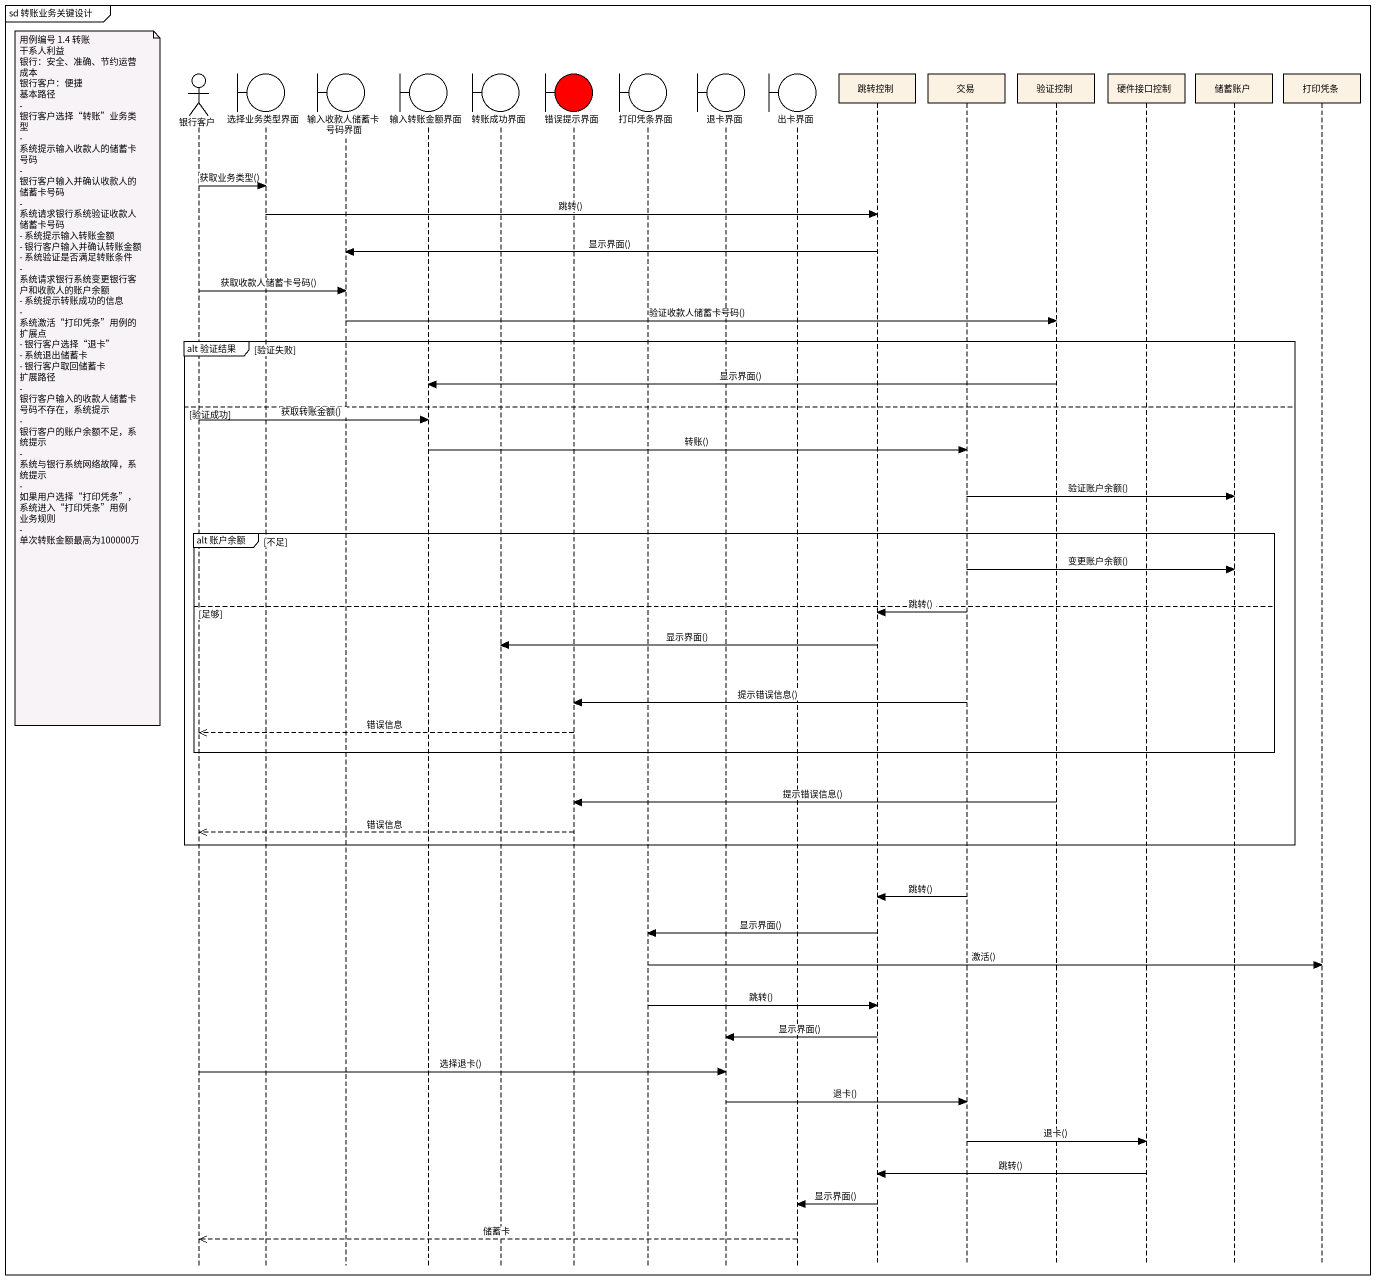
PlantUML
@startuml
mainframe sd 转账业务关键设计
hide footbox
actor 银行客户
boundary 选择业务类型界面
boundary 输入收款人储蓄卡号码界面
boundary 输入转账金额界面
boundary 转账成功界面
boundary 错误提示界面 #FF0000
boundary 打印凭条界面
boundary 退卡界面
boundary 出卡界面
participant 跳转控制
participant 交易
participant 验证控制
participant 硬件接口控制
participant 储蓄账户
participant 打印凭条

银行客户 -> 选择业务类型界面 : 获取业务类型()
选择业务类型界面 -> 跳转控制 : 跳转()
跳转控制 -> 输入收款人储蓄卡号码界面 : 显示界面()
银行客户 -> 输入收款人储蓄卡号码界面 : 获取收款人储蓄卡号码()
输入收款人储蓄卡号码界面 -> 验证控制 : 验证收款人储蓄卡号码()
group alt 验证结果 [验证失败]
  note left of 银行客户
    用例编号 1.4 转账
    干系人利益
    银行：安全、准确、节约运营成本
    银行客户：便捷
    基本路径
    - 银行客户选择“转账”业务类型
    - 系统提示输入收款人的储蓄卡号码
    - 银行客户输入并确认收款人的储蓄卡号码
    - 系统请求银行系统验证收款人储蓄卡号码
    - 系统提示输入转账金额
    - 银行客户输入并确认转账金额
    - 系统验证是否满足转账条件
    - 系统请求银行系统变更银行客户和收款人的账户余额
    - 系统提示转账成功的信息
    - 系统激活“打印凭条”用例的扩展点
    - 银行客户选择“退卡”
    - 系统退出储蓄卡
    - 银行客户取回储蓄卡
    扩展路径
    - 银行客户输入的收款人储蓄卡号码不存在，系统提示
    - 银行客户的账户余额不足，系统提示
    - 系统与银行系统网络故障，系统提示
    - 如果用户选择“打印凭条”，系统进入“打印凭条”用例
    业务规则
    - 单次转账金额最高为100000万
  end note
  验证控制 -> 输入转账金额界面 : 显示界面()
else 验证成功
  银行客户 -> 输入转账金额界面 : 获取转账金额()
  输入转账金额界面 -> 交易 : 转账()
  交易 -> 储蓄账户 : 验证账户余额()
  group alt 账户余额 [不足]
    交易 -> 储蓄账户 : 变更账户余额()
  else 足够
    交易 -> 跳转控制 : 跳转()
    跳转控制 -> 转账成功界面 : 显示界面()
    交易 -> 错误提示界面 : 提示错误信息()
    错误提示界面 -->> 银行客户 : 错误信息
  end
  验证控制 -> 错误提示界面 : 提示错误信息()
  错误提示界面 -->> 银行客户 : 错误信息
end
交易 -> 跳转控制 : 跳转()
跳转控制 -> 打印凭条界面 : 显示界面()
打印凭条界面 -> 打印凭条 : 激活()
打印凭条界面 -> 跳转控制 : 跳转()
跳转控制 -> 退卡界面 : 显示界面()
银行客户 -> 退卡界面 : 选择退卡()
退卡界面 -> 交易 : 退卡()
交易 -> 硬件接口控制 : 退卡()
硬件接口控制 -> 跳转控制 : 跳转()
跳转控制 -> 出卡界面 : 显示界面()
出卡界面 -->> 银行客户 : 储蓄卡
@enduml
